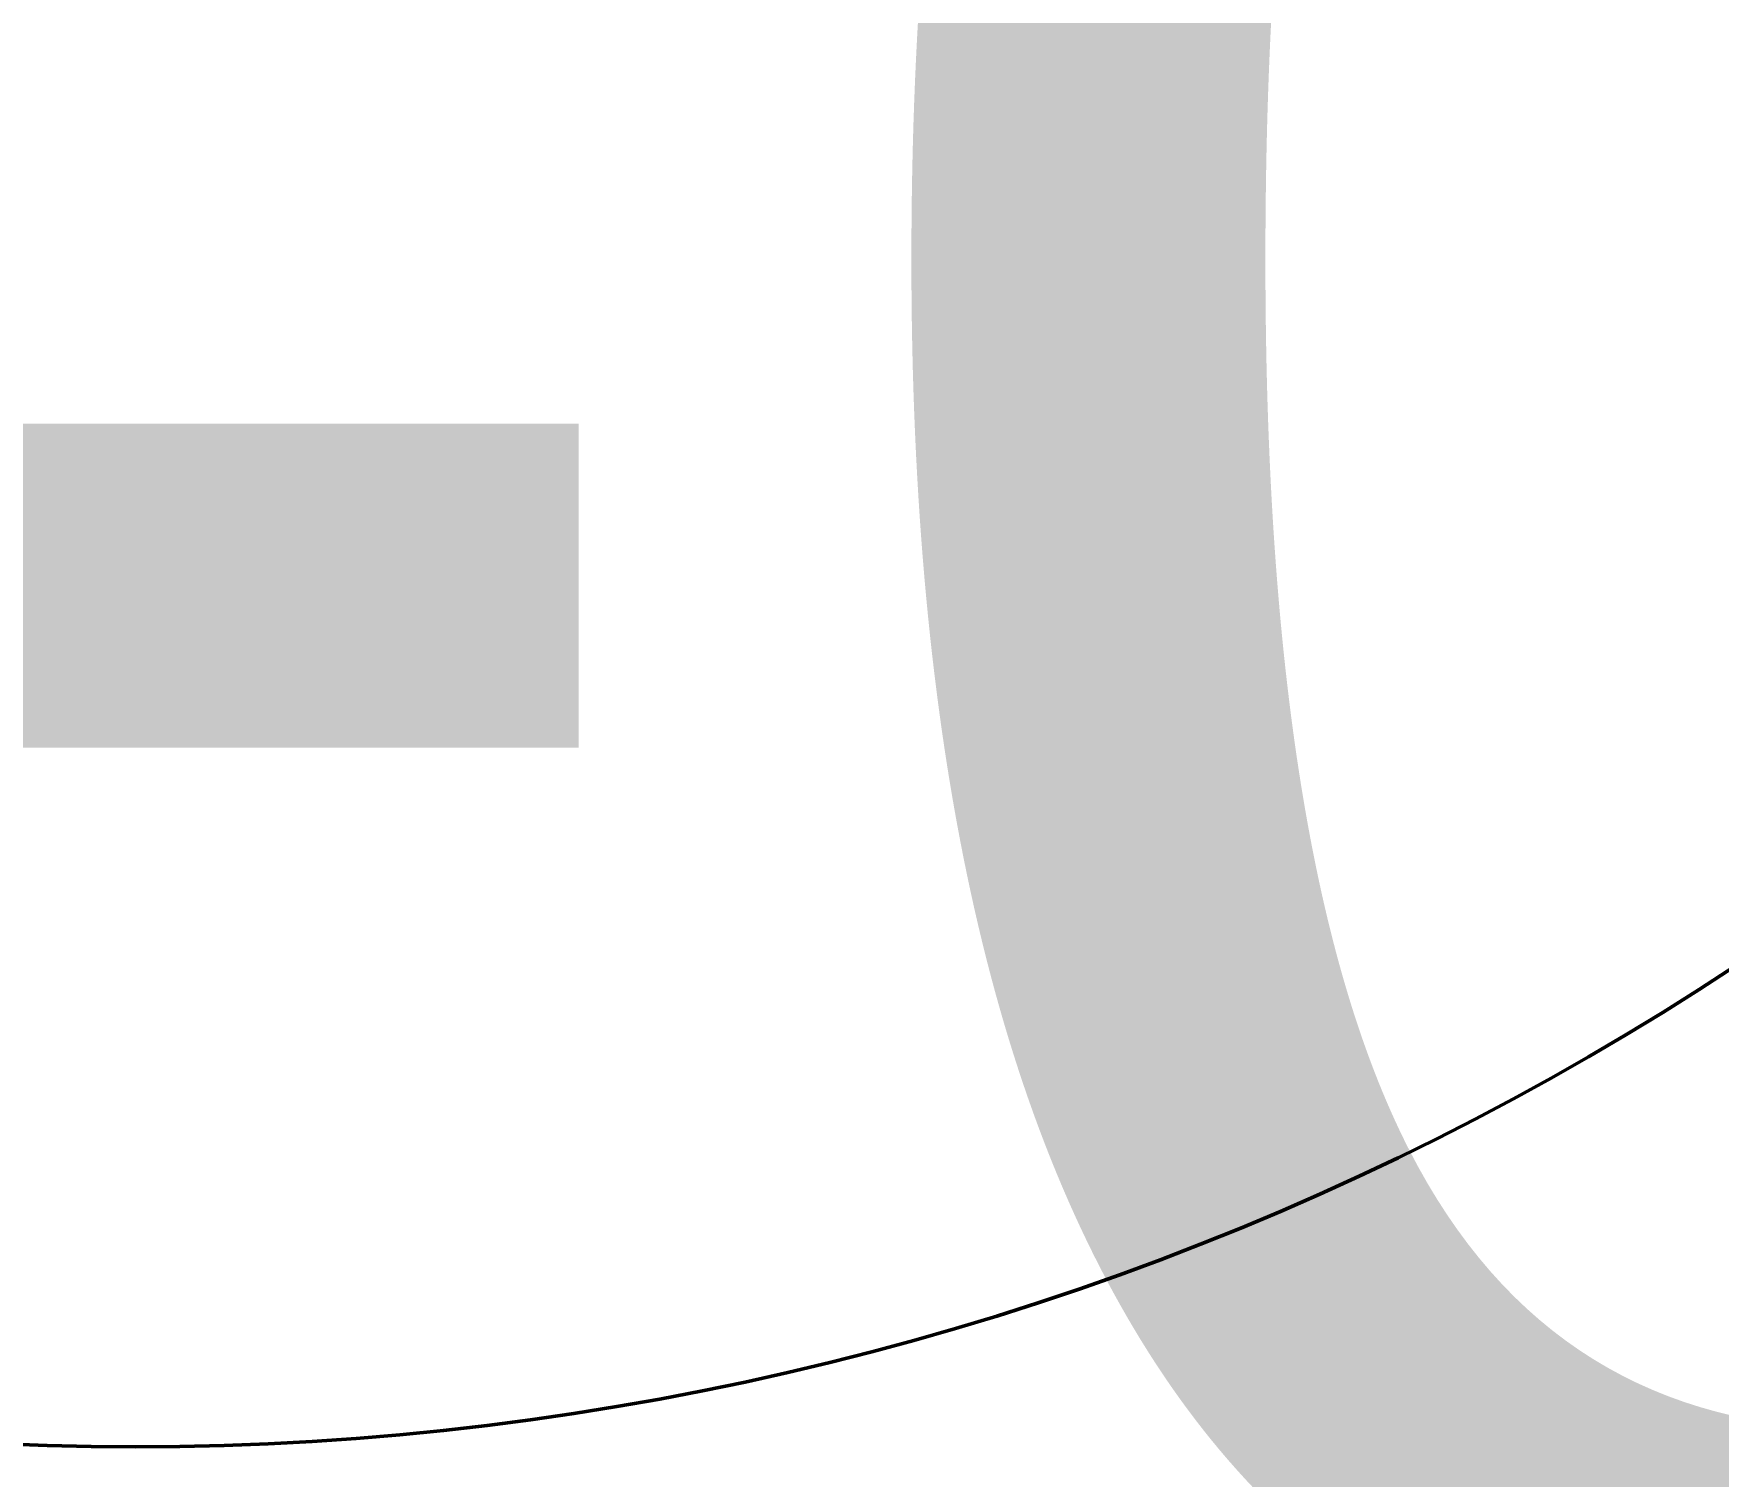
# Model space of a CAD drawing. Header units: millimetres. Extents: x -300 to 383236, y -195106 to -144646.
# Drawn here: x 8052.4 to 8265.1, y -175288.2 to -175106.1 of the extents above; entities that cross this region are included whole.
import ezdxf
from ezdxf.enums import TextEntityAlignment as Align

# ---------------------------------------------------------------- set-up
doc = ezdxf.new("R2010")
doc.units = ezdxf.units.MM
doc.header["$LTSCALE"] = 60
doc.set_wipeout_variables(frame=1)
doc.linetypes.add('PDF_IMPORT', pattern=[1, 0.8, -0.2])
doc.layers.add('C_REV', color=4, linetype='Continuous', lineweight=50)
doc.layers.add('C_TEXT_CONTAINER NO', color=7, linetype='Continuous')
doc.layers.add('PDF3_형상', color=7, linetype='Continuous')
doc.styles.add('Arial', font='arial.ttf')

# ---------------------------------------------------------------- blocks, each defined once
blk = doc.blocks.new('A$C688d464c')
at = {"layer": 'PDF3_형상', "color": 253, "lineweight": 25}
for points in [[(3118.07, -1447.55), (3121.49, -1446.7), (3141.18, -1427.01), (3148.02, -1424.44)], [(3148.02, -1428.72), (3243.01, -1428.72), (3243.01, -1423.59), (3148.02, -1423.59)], [(3148.02, -1429.58), (3144.6, -1430.44), (3124.92, -1450.11), (3118.07, -1452.69), (3088.13, -1452.69), (3088.13, -1448.4), (3118.07, -1448.4)], [(3112.94, -1439.85), (3113.8, -1439.85), (3113.8, -1437.29), (3176.26, -1436.43), (3165.13, -1436.43), (3164.29, -1437.29), (3160, -1437.29), (3159.15, -1438.14), (3155.72, -1438.14), (3155.72, -1438.99), (3154.01, -1438.99), (3154.87, -1440.7), (3155.72, -1440.7), (3155.72, -1439.85), (3156.58, -1439.85), (3155.72, -1438.99)], [(3113.8, -1437.29), (3112.94, -1438.14), (3112.94, -1549.39), (3113.8, -1550.24), (3113.8, -1547.67), (3112.94, -1547.67), (3113.8, -1547.67), (3113.8, -1550.24)], [(3200.23, -1440.7), (3201.93, -1441.56), (3202.79, -1441.56), (3203.64, -1442.42), (3204.5, -1442.42), (3205.36, -1443.27), (3206.22, -1443.27), (3207.08, -1444.12), (3207.93, -1444.12), (3208.78, -1444.98), (3209.64, -1445.84), (3210.49, -1445.84), (3211.35, -1446.7), (3211.35, -1447.55), (3212.21, -1447.55), (3213.07, -1448.4), (3213.91, -1449.26), (3214.77, -1449.26), (3215.63, -1450.11), (3216.49, -1450.97), (3217.34, -1451.83), (3217.34, -1452.69), (3218.2, -1452.69), (3219.05, -1453.53), (3219.9, -1454.39), (3211.35, -1446.7), (3201.08, -1441.56), (3189.96, -1437.29), (3177.98, -1436.43), (3165.99, -1437.29), (3154.87, -1441.56), (3144.6, -1446.7), (3136.05, -1454.39)], [(3157.44, -1439.85), (3171.13, -1436.43), (3184.82, -1436.43), (3198.51, -1439.85), (3199.37, -1439.85), (3199.37, -1440.7), (3200.23, -1440.7), (3201.08, -1438.99), (3241.3, -1439.85), (3242.15, -1439.85)], [(3242.15, -1464.67), (3241.3, -1464.67), (3229.31, -1464.67), (3229.31, -1463.81), (3228.46, -1462.95), (3228.46, -1462.1), (3227.61, -1462.1), (3227.61, -1461.24), (3226.75, -1460.38), (3226.75, -1459.54), (3225.9, -1459.54), (3225.9, -1458.68), (3225.04, -1457.82), (3224.18, -1456.96), (3224.18, -1456.11), (3223.32, -1456.11), (3223.32, -1455.25), (3222.48, -1455.25), (3222.48, -1454.39), (3221.62, -1454.39), (3221.62, -1453.53), (3220.76, -1452.69), (3219.9, -1451.83), (3219.05, -1450.97), (3218.2, -1450.11), (3217.34, -1449.26), (3216.49, -1449.26), (3216.49, -1448.4), (3215.63, -1447.55), (3214.77, -1446.7), (3213.91, -1446.7), (3213.07, -1445.84), (3212.21, -1444.98), (3211.35, -1444.98), (3210.49, -1444.12), (3209.64, -1443.27), (3208.78, -1443.27), (3207.93, -1442.42), (3207.08, -1441.56), (3206.22, -1441.56), (3205.36, -1440.7), (3204.5, -1440.7), (3203.64, -1439.85), (3201.93, -1439.85), (3201.08, -1438.99), (3199.37, -1438.99), (3199.37, -1438.14), (3195.95, -1438.14), (3195.09, -1437.29), (3190.82, -1437.29), (3189.96, -1436.43), (3178.83, -1436.43), (3241.3, -1437.29)], [(3242.15, -1438.14), (3241.3, -1437.29), (3241.3, -1439.85), (3241.3, -1547.67), (3241.3, -1550.24), (3242.15, -1549.39)], [(3097.54, -1438.99), (3097.54, -1443.27)], [(3109.52, -1438.99), (3109.52, -1443.27)], [(3198.51, -1438.99), (3198.51, -1439.85), (3199.37, -1438.99)], [(3243.01, -1438.14), (3243.01, -1549.39)], [(3130.06, -1465.52), (3130.06, -1466.37), (3130.91, -1466.37), (3130.06, -1466.37), (3130.91, -1467.23), (3130.91, -1466.37), (3133.47, -1462.95), (3136.05, -1458.68), (3139.47, -1455.25), (3142.88, -1451.83), (3146.31, -1449.26), (3150.59, -1446.7), (3154.87, -1444.98), (3159.15, -1443.27), (3163.43, -1441.56), (3168.57, -1440.7), (3172.84, -1439.85), (3182.25, -1439.85), (3186.53, -1440.7), (3191.66, -1441.56), (3195.95, -1443.27), (3200.23, -1444.98), (3204.5, -1446.7), (3208.78, -1449.26), (3212.21, -1451.83), (3215.63, -1455.25), (3219.05, -1458.68), (3221.62, -1462.95), (3224.18, -1466.37), (3224.18, -1467.23), (3222.48, -1467.23), (3222.48, -1468.09), (3219.9, -1468.09), (3219.9, -1468.95), (3219.05, -1468.95), (3216.49, -1465.52), (3213.91, -1462.1), (3211.35, -1459.54), (3208.78, -1456.11), (3205.36, -1453.53), (3201.08, -1451.83), (3197.65, -1450.11), (3194.23, -1448.4), (3189.96, -1446.7), (3185.68, -1445.84), (3181.41, -1445.84), (3177.98, -1444.98), (3173.7, -1445.84), (3169.42, -1445.84), (3165.13, -1446.7), (3160.86, -1448.4), (3157.44, -1450.11), (3154.01, -1451.83), (3149.73, -1453.53), (3147.17, -1456.11), (3143.74, -1459.54), (3141.18, -1462.1), (3138.61, -1465.52), (3136.05, -1468.95), (3136.05, -1469.8), (3136.9, -1469.8), (3136.9, -1474.08), (3136.05, -1474.94), (3136.05, -1483.49), (3139.47, -1481.79), (3139.47, -1480.93), (3148.88, -1480.93), (3148.88, -1480.06)], [(3094.11, -1448.4), (3094.11, -1443.27), (3112.08, -1443.27), (3112.08, -1448.4)], [(3104.39, -1459.54), (3102.67, -1450.97), (3104.39, -1442.42), (3112.94, -1442.42)], [(3105.24, -1442.42), (3105.24, -1450.97), (3112.94, -1450.97)], [(3250.71, -1459.54), (3252.42, -1450.97), (3250.71, -1442.42), (3243.01, -1442.42)], [(3249.86, -1450.97), (3249.86, -1442.42)], [(3105.24, -1451.83), (3105.24, -1460.38)], [(3243.01, -1450.97), (3250.71, -1450.97)], [(3249.86, -1460.38), (3249.86, -1451.83)], [(3090.69, -1452.69), (3090.69, -1468.95), (3091.54, -1468.95), (3092.4, -1469.8), (3093.26, -1469.8), (3094.11, -1470.65), (3096.68, -1470.65), (3097.54, -1471.51), (3100.1, -1471.51), (3100.96, -1472.37), (3105.24, -1472.37), (3106.09, -1471.51), (3109.52, -1471.51), (3110.38, -1470.65), (3112.08, -1470.65), (3112.94, -1469.8), (3114.65, -1469.8), (3114.65, -1468.95), (3115.51, -1468.95), (3115.51, -1452.69)], [(3134.33, -1452.69), (3135.19, -1453.53)], [(3220.76, -1453.53), (3221.62, -1452.69)], [(3201.93, -1468.09), (3195.09, -1462.95), (3186.53, -1459.54), (3177.98, -1458.68), (3169.42, -1459.54), (3160.86, -1462.95), (3154.01, -1468.09), (3155.72, -1466.37), (3157.44, -1465.52), (3159.15, -1463.81), (3160.86, -1462.95), (3163.43, -1462.1), (3165.13, -1461.24), (3166.85, -1460.38), (3169.42, -1460.38), (3171.13, -1459.54), (3173.7, -1459.54), (3175.4, -1458.68), (3179.68, -1458.68), (3182.25, -1459.54), (3183.97, -1459.54), (3185.68, -1460.38), (3188.24, -1460.38), (3189.96, -1461.24), (3192.52, -1462.1), (3194.23, -1462.95), (3195.95, -1463.81), (3197.65, -1465.52), (3199.37, -1466.37), (3201.08, -1468.09)], [(3112.94, -1460.38), (3104.39, -1460.38)], [(3243.01, -1460.38), (3250.71, -1460.38)], [(3125.78, -1465.52), (3127.48, -1465.52), (3127.48, -1466.37), (3127.48, -1465.52), (3127.48, -1464.67), (3125.78, -1463.81), (3125.78, -1464.67), (3125.78, -1466.37), (3125.78, -1468.09), (3125.78, -1473.22), (3124.92, -1474.08), (3124.92, -1489.48), (3124.92, -1491.2), (3126.62, -1489.48), (3124.92, -1489.48), (3113.8, -1489.48)], [(3241.3, -1466.37), (3229.31, -1466.37), (3229.31, -1464.67), (3229.31, -1463.81)], [(3062.45, -1467.23), (3061.6, -1467.23), (3061.6, -1521.14), (3062.45, -1521.14)], [(3113.8, -1467.23), (3112.94, -1467.23)], [(3113.8, -1466.37), (3125.78, -1466.37)], [(3127.48, -1465.52), (3129.2, -1465.52), (3130.06, -1466.37), (3130.06, -1467.23), (3129.2, -1467.23), (3129.2, -1468.09), (3129.2, -1473.22), (3128.34, -1474.08), (3128.34, -1486.91), (3127.48, -1487.77), (3127.48, -1489.48), (3127.48, -1466.37), (3125.78, -1467.23)], [(3127.48, -1466.37), (3127.48, -1467.23), (3129.2, -1467.23), (3129.2, -1468.09)], [(3129.2, -1494.62), (3129.2, -1495.47), (3129.2, -1493.76), (3129.2, -1492.9), (3129.2, -1493.76), (3129.2, -1492.9), (3129.2, -1491.2), (3128.34, -1491.2), (3128.34, -1482.63), (3129.2, -1480.93), (3129.2, -1472.37), (3130.06, -1471.51), (3130.06, -1468.09), (3130.06, -1467.23), (3130.91, -1467.23), (3131.77, -1468.09), (3133.47, -1468.09), (3133.47, -1468.95), (3136.05, -1468.95), (3135.19, -1468.95), (3135.19, -1468.09), (3132.63, -1468.09), (3132.63, -1467.23), (3130.91, -1467.23), (3130.91, -1466.37)], [(3219.05, -1469.8), (3219.05, -1468.95), (3221.62, -1468.95), (3221.62, -1468.09), (3223.32, -1468.09), (3224.18, -1467.23), (3225.04, -1467.23), (3225.04, -1468.09), (3225.04, -1471.51), (3225.9, -1472.37), (3225.9, -1480.06), (3226.75, -1480.93), (3226.75, -1493.76), (3226.75, -1507.46), (3225.9, -1508.31), (3225.9, -1516.01), (3225.04, -1516.87), (3225.04, -1520.29), (3225.04, -1521.14), (3224.18, -1520.29), (3222.48, -1520.29), (3222.48, -1519.43), (3220.76, -1519.43), (3219.9, -1518.58), (3219.05, -1518.58), (3219.9, -1517.72), (3219.9, -1510.02), (3220.76, -1509.16), (3220.76, -1493.76), (3227.61, -1493.76), (3227.61, -1502.31), (3226.75, -1504.03), (3226.75, -1514.29), (3225.9, -1516.01), (3225.9, -1520.29), (3225.9, -1521.14), (3225.04, -1521.14), (3225.04, -1522), (3226.75, -1522), (3226.75, -1522.86), (3227.61, -1522.86), (3227.61, -1523.7), (3226.75, -1523.7), (3226.75, -1524.56), (3225.9, -1525.42), (3225.9, -1526.28), (3225.04, -1526.28), (3225.04, -1527.99), (3224.18, -1527.99), (3224.18, -1528.84), (3223.32, -1528.84), (3223.32, -1529.7), (3222.48, -1530.55), (3221.62, -1531.41), (3221.62, -1532.27), (3220.76, -1532.27), (3220.76, -1533.13), (3219.9, -1533.13), (3219.9, -1533.98), (3219.05, -1533.98), (3218.2, -1534.84), (3217.34, -1535.69), (3217.34, -1536.54), (3216.49, -1537.4), (3215.63, -1537.4), (3214.77, -1538.26), (3213.91, -1539.12), (3213.07, -1539.98), (3212.21, -1539.98), (3211.35, -1540.82), (3211.35, -1541.68), (3210.49, -1541.68), (3209.64, -1542.54), (3208.78, -1543.39), (3207.93, -1543.39), (3207.08, -1544.25), (3206.22, -1544.25), (3205.36, -1545.11), (3204.5, -1545.95), (3203.64, -1545.95), (3202.79, -1546.81), (3200.23, -1546.81), (3200.23, -1547.67), (3198.51, -1547.67), (3198.51, -1548.53), (3199.37, -1549.39), (3199.37, -1548.53)], [(3225.9, -1468.09), (3225.9, -1467.23), (3225.04, -1467.23), (3225.04, -1466.37), (3224.18, -1466.37)], [(3227.61, -1493.76), (3227.61, -1485.21), (3226.75, -1484.35), (3226.75, -1473.22), (3225.9, -1472.37), (3225.9, -1468.09), (3225.9, -1467.23), (3225.9, -1468.09), (3225.9, -1467.23), (3227.61, -1467.23), (3227.61, -1466.37)], [(3229.31, -1522), (3227.61, -1522), (3227.61, -1521.14), (3227.61, -1466.37), (3227.61, -1465.52), (3229.31, -1465.52), (3229.31, -1466.37), (3229.31, -1468.09), (3230.17, -1468.09), (3230.17, -1520.29), (3229.31, -1520.29), (3229.31, -1521.14), (3229.31, -1520.29)], [(3228.46, -1466.37), (3230.17, -1467.23)], [(3242.15, -1467.23), (3241.3, -1467.23)], [(3061.6, -1468.09), (3059.88, -1469.8)], [(3064.16, -1469.8), (3062.45, -1468.09)], [(3090.69, -1468.95), (3080.42, -1474.08)], [(3130.91, -1468.95), (3115.51, -1468.95)], [(3130.91, -1468.09), (3130.06, -1468.09)], [(3154.87, -1515.15), (3154.87, -1516.01), (3154.01, -1515.15), (3151.45, -1519.43), (3151.45, -1468.95)], [(3152.31, -1468.09), (3202.79, -1468.09)], [(3203.64, -1468.95), (3203.64, -1519.43), (3201.08, -1515.15), (3201.08, -1472.37), (3200.23, -1472.37), (3200.23, -1471.51), (3155.72, -1471.51)], [(3161.72, -1471.51), (3194.23, -1471.51), (3195.95, -1468.95), (3159.15, -1468.95), (3160.86, -1471.51)], [(3219.05, -1468.95), (3218.2, -1469.8), (3218.2, -1473.22), (3219.05, -1474.08), (3219.05, -1483.49), (3215.63, -1481.79), (3215.63, -1480.93), (3206.22, -1480.93)], [(3225.04, -1468.09), (3224.18, -1468.09)], [(3065.02, -1469.8), (3065.02, -1473.22)], [(3104.39, -1511.73), (3103.53, -1517.72), (3087.27, -1517.72), (3086.41, -1511.73), (3086.41, -1476.64), (3087.27, -1470.65), (3103.53, -1470.65), (3104.39, -1475.78)], [(3136.05, -1469.8), (3136.05, -1470.65), (3135.19, -1471.51), (3135.19, -1478.36), (3134.33, -1480.06), (3134.33, -1508.31), (3135.19, -1509.16), (3135.19, -1516.87), (3136.05, -1517.72), (3136.05, -1518.58), (3135.19, -1518.58), (3134.33, -1519.43), (3132.63, -1519.43), (3132.63, -1520.29), (3130.91, -1520.29), (3130.06, -1521.14), (3130.91, -1521.14)], [(3145.46, -1474.08), (3145.46, -1472.37), (3144.6, -1471.51), (3144.6, -1470.65), (3144.6, -1469.8)], [(3150.59, -1470.65), (3149.73, -1473.22), (3149.73, -1472.37), (3150.59, -1472.37), (3150.59, -1471.51), (3151.45, -1471.51), (3151.45, -1470.65)], [(3149.73, -1470.65), (3150.59, -1471.51)], [(3152.31, -1469.8), (3151.45, -1471.51)], [(3195.09, -1470.65), (3160, -1470.65)], [(3204.5, -1471.51), (3203.64, -1469.8)], [(3203.64, -1470.65), (3204.5, -1470.65), (3204.5, -1471.51), (3205.36, -1470.65)], [(3149.73, -1506.6), (3148.88, -1506.6), (3148.88, -1505.74), (3139.47, -1505.74), (3137.75, -1505.74), (3136.9, -1504.88), (3136.9, -1504.03), (3136.05, -1504.03), (3136.05, -1503.17), (3136.05, -1493.76), (3136.05, -1485.21), (3136.05, -1484.35), (3136.9, -1484.35), (3136.9, -1483.49), (3136.9, -1482.63), (3137.75, -1482.63), (3138.61, -1481.79), (3139.47, -1481.79), (3148.88, -1481.79), (3148.88, -1473.22), (3149.73, -1473.22), (3149.73, -1480.93), (3148.88, -1480.93)], [(3154.87, -1471.51), (3154.87, -1472.37)], [(3154.87, -1472.37), (3201.08, -1472.37)], [(3178.83, -1471.51), (3177.98, -1471.51)], [(3200.23, -1472.37), (3200.23, -1515.15), (3201.08, -1515.15), (3200.23, -1516.01), (3200.23, -1515.15)], [(3206.22, -1480.06), (3206.22, -1480.93), (3205.36, -1480.93), (3205.36, -1473.22), (3206.22, -1473.22), (3206.22, -1481.79), (3215.63, -1481.79), (3217.34, -1481.79), (3217.34, -1482.63), (3218.2, -1482.63), (3218.2, -1483.49), (3219.05, -1483.49), (3219.05, -1485.21), (3219.05, -1493.76), (3219.05, -1503.17), (3219.05, -1504.03), (3218.2, -1504.03), (3218.2, -1504.88), (3217.34, -1505.74), (3215.63, -1505.74), (3206.22, -1505.74), (3206.22, -1506.6), (3215.63, -1506.6)], [(3074.43, -1514.29), (3074.43, -1474.08)], [(3078.72, -1480.93), (3078.72, -1474.08)], [(3086.41, -1475.78), (3086.41, -1474.08), (3083.85, -1474.08), (3083.85, -1479.21), (3081.28, -1479.21), (3079.56, -1477.5), (3079.56, -1493.76), (3079.56, -1510.88), (3081.28, -1509.16), (3083.85, -1509.16)], [(3107.8, -1479.21), (3107.8, -1474.08), (3104.39, -1474.08), (3104.39, -1513.45), (3107.8, -1513.45), (3107.8, -1509.16), (3109.52, -1509.16), (3111.22, -1510.88)], [(3181.41, -1474.94), (3166.85, -1474.94)], [(3059.88, -1510.88), (3059.03, -1511.73), (3059.03, -1476.64), (3059.88, -1477.5)], [(3060.74, -1477.5), (3059.88, -1477.5), (3059.88, -1510.88), (3060.74, -1510.88)], [(3079.56, -1477.5), (3067.58, -1477.5), (3065.88, -1479.21), (3065.88, -1493.76), (3065.88, -1509.16), (3080.42, -1509.16)], [(3067.58, -1477.5), (3067.58, -1493.76), (3067.58, -1510.88), (3079.56, -1510.88)], [(3087.27, -1476.64), (3088.13, -1482.63)], [(3102.67, -1482.63), (3103.53, -1477.5)], [(3107.8, -1509.16), (3107.8, -1493.76), (3107.8, -1479.21), (3109.52, -1479.21), (3111.22, -1477.5), (3111.22, -1493.76), (3111.22, -1510.88), (3124.06, -1510.88), (3125.78, -1509.16), (3125.78, -1493.76), (3125.78, -1479.21), (3124.06, -1477.5), (3111.22, -1477.5)], [(3124.06, -1477.5), (3124.06, -1493.76), (3124.06, -1510.88)], [(3150.59, -1476.64), (3148.88, -1476.64), (3148.88, -1510.88), (3145.46, -1510.88)], [(3145.46, -1477.5), (3148.88, -1477.5)], [(3157.44, -1475.78), (3150.59, -1475.78)], [(3157.44, -1477.5), (3163.43, -1477.5)], [(3166.85, -1475.78), (3163.43, -1475.78), (3163.43, -1511.73), (3166.85, -1511.73)], [(3302.06, -1477.5), (3181.41, -1477.5)], [(3060.74, -1479.21), (3060.74, -1480.93), (3061.6, -1480.93), (3061.6, -1481.79), (3072.71, -1481.79), (3073.57, -1480.93), (3073.57, -1480.06), (3074.43, -1479.21)], [(3065.88, -1478.36), (3080.42, -1478.36)], [(3083.85, -1479.21), (3083.85, -1493.76), (3083.85, -1509.16), (3083.85, -1513.45), (3086.41, -1513.45), (3086.41, -1512.59)], [(3124.92, -1478.36), (3110.38, -1478.36)], [(3131.77, -1481.79), (3144.6, -1481.79), (3144.6, -1480.93), (3145.46, -1480.93), (3145.46, -1479.21)], [(3061.6, -1483.49), (3061.6, -1481.79)], [(3065.02, -1486.06), (3078.72, -1486.06), (3078.72, -1481.79), (3065.02, -1481.79)], [(3072.71, -1481.79), (3072.71, -1483.49)], [(3088.13, -1481.79), (3087.27, -1493.76), (3088.13, -1505.74), (3087.27, -1511.73)], [(3087.27, -1481.79), (3103.53, -1481.79)], [(3103.53, -1491.2), (3102.67, -1481.79)], [(3144.6, -1481.79), (3144.6, -1483.49)], [(3190.82, -1484.35), (3189.96, -1482.63), (3190.82, -1480.93), (3190.82, -1485.21)], [(3191.66, -1485.21), (3191.66, -1480.93)], [(3192.52, -1484.35), (3193.38, -1482.63), (3192.52, -1480.93)], [(3074.43, -1488.62), (3073.57, -1486.91), (3073.57, -1484.35), (3072.71, -1483.49), (3061.6, -1483.49), (3061.6, -1484.35), (3060.74, -1486.06), (3060.74, -1488.62)], [(3145.46, -1488.62), (3145.46, -1486.06), (3144.6, -1484.35), (3144.6, -1483.49), (3131.77, -1483.49)], [(3136.05, -1483.49), (3136.05, -1484.35), (3135.19, -1484.35), (3135.19, -1485.21), (3135.19, -1493.76), (3135.19, -1503.17), (3135.19, -1502.31)], [(3136.05, -1482.63), (3136.05, -1483.49), (3136.9, -1483.49)], [(3077.86, -1501.47), (3077.86, -1486.06)], [(3135.19, -1484.35), (3135.19, -1485.21), (3136.05, -1485.21)], [(3219.05, -1485.21), (3219.9, -1485.21)], [(3150.59, -1487.77), (3157.44, -1487.77)], [(3166.85, -1486.91), (3181.41, -1486.91)], [(3125.78, -1491.2), (3127.48, -1489.48), (3127.48, -1488.62)], [(3127.48, -1492.04), (3128.34, -1491.2), (3128.34, -1489.48), (3127.48, -1489.48), (3125.78, -1491.2), (3125.78, -1490.34)], [(3157.44, -1490.34), (3150.59, -1490.34)], [(3181.41, -1490.34), (3166.85, -1490.34)], [(3065.88, -1496.33), (3065.88, -1492.04), (3065.88, -1496.33)], [(3113.8, -1491.2), (3125.78, -1491.2), (3126.62, -1491.2), (3126.62, -1492.04), (3127.48, -1492.04), (3127.48, -1492.9), (3127.48, -1493.76), (3128.34, -1493.76), (3104.39, -1493.76)], [(3118.93, -1491.2), (3118.93, -1492.9), (3127.48, -1492.9), (3127.48, -1492.04), (3128.34, -1492.04)], [(3065.02, -1493.76), (3082.13, -1493.76), (3065.02, -1493.76), (3004.26, -1493.76), (2986.29, -1493.76)], [(3062.45, -1493.76), (3086.41, -1493.76)], [(3067.58, -1493.76), (3063.3, -1493.76), (3067.58, -1493.76)], [(3065.02, -1495.47), (3065.02, -1494.62), (3065.02, -1492.9), (3066.73, -1492.9), (3066.73, -1493.76), (3065.88, -1493.76), (3065.88, -1494.62), (3065.02, -1494.62)], [(3082.99, -1493.76), (3107.8, -1493.76)], [(3087.27, -1493.76), (3088.98, -1497.18), (3089.83, -1493.76)], [(3089.83, -1497.18), (3090.69, -1493.76), (3091.54, -1497.18)], [(3092.4, -1497.18), (3092.4, -1493.76)], [(3094.11, -1497.18), (3094.11, -1493.76)], [(3112.94, -1492.9), (3118.93, -1492.9), (3118.93, -1495.47), (3112.94, -1495.47)], [(3127.48, -1493.76), (3118.93, -1493.76), (3127.48, -1493.76)], [(3127.48, -1498.03), (3127.48, -1498.89), (3125.78, -1497.18), (3127.48, -1498.89), (3127.48, -1498.03), (3128.34, -1498.03), (3128.34, -1497.18), (3127.48, -1496.33), (3127.48, -1495.47), (3127.48, -1494.62)], [(3128.34, -1493.76), (3127.48, -1493.76), (3136.05, -1493.76)], [(3128.34, -1495.47), (3127.48, -1495.47), (3127.48, -1493.76)], [(3167.71, -1493.76), (3240.44, -1493.76)], [(3219.05, -1493.76), (3219.9, -1493.76), (3219.9, -1504.03), (3219.05, -1504.03), (3219.05, -1503.17), (3219.9, -1503.17)], [(3088.13, -1495.47), (3088.98, -1495.47)], [(3103.53, -1510.88), (3102.67, -1505.74), (3103.53, -1496.33)], [(3118.93, -1496.33), (3118.93, -1495.47), (3127.48, -1495.47), (3127.48, -1496.33), (3125.78, -1496.33), (3113.8, -1496.33)], [(3124.92, -1496.33), (3124.92, -1498.03), (3124.92, -1514.29), (3125.78, -1515.15), (3125.78, -1520.29), (3125.78, -1519.43)], [(3129.2, -1495.47), (3129.2, -1497.18), (3128.34, -1497.18), (3128.34, -1505.74), (3129.2, -1506.6), (3129.2, -1515.15), (3130.06, -1516.01), (3130.06, -1520.29), (3130.06, -1521.14), (3130.91, -1520.29), (3130.91, -1521.14), (3133.47, -1525.42), (3136.05, -1528.84), (3139.47, -1532.27), (3142.88, -1535.69), (3146.31, -1538.26), (3150.59, -1540.82), (3154.87, -1543.39), (3159.15, -1545.11), (3163.43, -1546.81), (3168.57, -1547.67), (3172.84, -1548.53), (3182.25, -1548.53), (3187.39, -1547.67), (3191.66, -1546.81), (3195.95, -1545.11), (3200.23, -1543.39), (3204.5, -1540.82), (3208.78, -1538.26), (3212.21, -1535.69), (3215.63, -1532.27), (3219.05, -1528.84), (3221.62, -1525.42), (3224.18, -1521.14), (3223.32, -1521.14), (3223.32, -1520.29), (3221.62, -1520.29), (3221.62, -1519.43), (3219.05, -1519.43), (3216.49, -1522.86), (3213.91, -1525.42), (3211.35, -1528.84), (3208.78, -1531.41), (3205.36, -1533.98), (3201.93, -1536.54), (3197.65, -1538.26), (3194.23, -1539.98), (3189.96, -1540.82), (3185.68, -1541.68), (3181.41, -1542.54), (3173.7, -1542.54), (3169.42, -1541.68), (3165.13, -1540.82), (3160.86, -1539.98), (3157.44, -1538.26), (3154.01, -1536.54), (3149.73, -1533.98), (3147.17, -1531.41), (3143.74, -1528.84), (3141.18, -1525.42), (3138.61, -1522.86), (3136.05, -1519.43), (3136.9, -1518.58), (3136.9, -1513.45), (3136.05, -1513.45), (3136.05, -1504.03)], [(3093.26, -1497.18), (3094.96, -1497.18)], [(3113.8, -1498.03), (3124.92, -1498.03)], [(3124.92, -1497.18), (3126.62, -1498.89), (3124.92, -1498.89)], [(3155.72, -1549.39), (3156.58, -1548.53), (3156.58, -1547.67), (3154.87, -1547.67), (3154.87, -1546.81), (3153.15, -1546.81), (3152.31, -1545.95), (3150.59, -1545.95), (3149.73, -1545.11), (3148.88, -1544.25), (3148.02, -1544.25), (3147.17, -1543.39), (3146.31, -1543.39), (3145.46, -1542.54), (3145.46, -1541.68), (3144.6, -1541.68), (3143.74, -1540.82), (3142.88, -1539.98), (3142.04, -1539.98), (3141.18, -1539.12), (3140.32, -1538.26), (3139.47, -1537.4), (3138.61, -1537.4), (3137.75, -1536.54), (3137.75, -1535.69), (3136.9, -1534.84), (3136.05, -1533.98), (3135.19, -1533.98), (3135.19, -1533.13), (3134.33, -1533.13), (3134.33, -1532.27), (3133.47, -1532.27), (3133.47, -1531.41), (3132.63, -1530.55), (3131.77, -1529.7), (3131.77, -1528.84), (3130.91, -1528.84), (3130.91, -1527.99), (3130.06, -1527.13), (3130.06, -1526.28), (3129.2, -1525.42), (3128.34, -1524.56), (3128.34, -1523.7), (3127.48, -1523.7), (3127.48, -1522.86), (3127.48, -1522), (3127.48, -1522.86), (3127.48, -1521.14), (3127.48, -1498.89), (3127.48, -1500.61), (3128.34, -1501.47), (3128.34, -1513.45), (3129.2, -1515.15), (3129.2, -1520.29), (3130.06, -1520.29), (3130.06, -1522), (3130.91, -1522)], [(3060.74, -1499.75), (3060.74, -1502.31), (3061.6, -1503.17), (3061.6, -1504.88), (3072.71, -1504.88), (3073.57, -1503.17), (3073.57, -1500.61), (3074.43, -1499.75)], [(3131.77, -1504.88), (3144.6, -1504.88), (3144.6, -1503.17), (3145.46, -1502.31), (3145.46, -1499.75)], [(3065.02, -1506.6), (3078.72, -1506.6), (3078.72, -1501.47), (3065.02, -1501.47)], [(3136.9, -1504.03), (3136.05, -1504.03), (3136.05, -1503.17), (3135.19, -1503.17), (3136.05, -1503.17)], [(3061.6, -1505.74), (3061.6, -1504.88)], [(3072.71, -1504.88), (3072.71, -1505.74)], [(3136.05, -1504.88), (3139.47, -1506.6)], [(3144.6, -1504.88), (3144.6, -1505.74)], [(3219.05, -1504.88), (3215.63, -1506.6), (3215.63, -1505.74)], [(3074.43, -1509.16), (3073.57, -1508.31), (3073.57, -1506.6), (3072.71, -1505.74), (3061.6, -1505.74), (3061.6, -1506.6), (3060.74, -1507.46), (3060.74, -1509.16)], [(3078.72, -1514.29), (3078.72, -1507.46)], [(3087.27, -1505.74), (3103.53, -1505.74)], [(3145.46, -1509.16), (3145.46, -1507.46), (3144.6, -1506.6), (3144.6, -1505.74), (3131.77, -1505.74)], [(3139.47, -1505.74), (3139.47, -1506.6), (3148.88, -1506.6)], [(3149.73, -1516.87), (3150.59, -1516.01), (3150.59, -1516.87), (3150.59, -1515.15), (3149.73, -1515.15), (3149.73, -1514.29), (3148.88, -1514.29), (3148.88, -1505.74)], [(3149.73, -1515.15), (3149.73, -1507.46)], [(3150.59, -1506.6), (3157.44, -1506.6)], [(3166.85, -1506.6), (3181.41, -1506.6)], [(3206.22, -1505.74), (3206.22, -1514.29), (3205.36, -1514.29), (3204.5, -1516.87)], [(3206.22, -1506.6), (3205.36, -1506.6)], [(3205.36, -1507.46), (3205.36, -1515.15)], [(3065.88, -1509.16), (3067.58, -1510.88)], [(3124.92, -1509.16), (3110.38, -1509.16)], [(3157.44, -1508.31), (3150.59, -1508.31)], [(3181.41, -1509.16), (3166.85, -1509.16)], [(3148.88, -1510.88), (3150.59, -1510.88)], [(3157.44, -1510.88), (3163.43, -1510.88)], [(3302.06, -1510.88), (3181.41, -1510.88)], [(3080.42, -1513.45), (3086.41, -1517.72), (3093.26, -1518.58)], [(3065.02, -1514.29), (3065.02, -1518.58)], [(3121.49, -1707.69), (3121.49, -1713.68), (3088.13, -1713.68), (3082.13, -1711.97), (3077.86, -1707.69), (3076.14, -1701.7), (3076.14, -1514.29)], [(3086.41, -1698.28), (3127.48, -1698.28), (3127.48, -1707.69), (3088.13, -1707.69), (3083.85, -1705.99), (3082.13, -1701.7), (3082.13, -1516.01)], [(3145.46, -1514.29), (3145.46, -1516.01), (3144.6, -1516.01), (3144.6, -1516.87), (3131.77, -1516.87), (3144.6, -1516.87)], [(3151.45, -1517.72), (3151.45, -1516.87), (3150.59, -1516.87), (3149.73, -1514.29)], [(3151.45, -1516.01), (3152.31, -1517.72)], [(3201.08, -1516.01), (3154.87, -1516.01), (3152.31, -1520.29), (3202.79, -1520.29), (3200.23, -1516.01)], [(3177.12, -1516.01), (3177.98, -1516.01), (3178.83, -1516.01)], [(3205.36, -1514.29), (3205.36, -1516.01), (3204.5, -1516.01), (3204.5, -1516.87), (3203.64, -1516.87), (3203.64, -1517.72), (3204.5, -1516.01), (3205.36, -1516.87)], [(3200.23, -1516.87), (3155.72, -1516.87)], [(3160.86, -1516.87), (3159.15, -1519.43), (3195.95, -1519.43), (3194.23, -1516.87), (3161.72, -1516.87)], [(3160, -1517.72), (3195.09, -1517.72)], [(3177.98, -1516.87), (3177.12, -1516.87)], [(3059.88, -1518.58), (3061.6, -1520.29)], [(3062.45, -1520.29), (3064.16, -1518.58)], [(3130.06, -1519.43), (3130.91, -1519.43), (3093.26, -1519.43)], [(3124.92, -1519.43), (3124.92, -1655.49)], [(3125.78, -1522), (3127.48, -1522), (3125.78, -1521.14), (3125.78, -1520.29)], [(3127.48, -1521.14), (3128.34, -1521.14), (3128.34, -1520.29), (3129.2, -1520.29), (3129.2, -1519.43)], [(3151.45, -1518.58), (3152.31, -1519.43)], [(3154.01, -1519.43), (3160.86, -1524.56), (3169.42, -1527.99), (3177.98, -1528.84), (3186.53, -1527.99), (3195.09, -1524.56), (3201.93, -1519.43)], [(3201.08, -1520.29), (3199.37, -1521.14), (3197.65, -1522.86), (3195.95, -1523.7), (3194.23, -1524.56), (3192.52, -1526.28), (3189.96, -1526.28), (3188.24, -1527.13), (3185.68, -1527.99), (3183.97, -1528.84), (3173.7, -1528.84), (3171.13, -1527.99), (3169.42, -1527.99), (3166.85, -1527.13), (3165.13, -1526.28), (3163.43, -1525.42), (3160.86, -1524.56), (3159.15, -1523.7), (3157.44, -1522.86), (3155.72, -1521.14), (3154.01, -1520.29)], [(3202.79, -1519.43), (3203.64, -1518.58)], [(3224.18, -1519.43), (3225.04, -1519.43)], [(3224.18, -1520.29), (3225.04, -1521.14), (3224.18, -1521.14)], [(3227.61, -1521.14), (3226.75, -1521.14), (3226.75, -1520.29), (3225.9, -1520.29)], [(3241.3, -1551.09), (3178.83, -1551.95), (3186.53, -1551.95), (3187.39, -1551.09), (3192.52, -1551.09), (3193.38, -1550.24), (3197.65, -1550.24), (3198.51, -1549.39), (3199.37, -1549.39), (3201.08, -1549.39), (3201.08, -1548.53), (3201.93, -1548.53), (3203.64, -1547.67), (3204.5, -1547.67), (3205.36, -1546.81), (3206.22, -1546.81), (3207.08, -1545.95), (3207.93, -1545.95), (3208.78, -1545.11), (3209.64, -1544.25), (3210.49, -1544.25), (3211.35, -1543.39), (3212.21, -1542.54), (3213.07, -1542.54), (3213.91, -1541.68), (3214.77, -1540.82), (3215.63, -1539.98), (3216.49, -1539.98), (3216.49, -1539.12), (3217.34, -1538.26), (3218.2, -1537.4), (3219.05, -1536.54), (3219.9, -1536.54), (3220.76, -1535.69), (3221.62, -1534.84), (3221.62, -1533.98), (3222.48, -1533.13), (3223.32, -1532.27), (3224.18, -1531.41), (3224.18, -1530.55), (3225.04, -1530.55), (3225.04, -1529.7), (3225.9, -1529.7), (3225.9, -1528.84), (3226.75, -1527.99), (3227.61, -1527.13), (3227.61, -1526.28), (3228.46, -1525.42), (3228.46, -1524.56), (3229.31, -1524.56), (3229.31, -1523.7), (3229.31, -1521.14), (3241.3, -1521.14), (3242.15, -1521.14)], [(3224.18, -1522), (3225.04, -1522), (3225.04, -1521.14)], [(3230.17, -1521.14), (3228.46, -1522)], [(3113.8, -1523.7), (3112.94, -1523.7), (3113.8, -1523.7), (3125.78, -1523.7)], [(3127.48, -1522.86), (3125.78, -1523.7), (3125.78, -1522.86)], [(3126.62, -1523.7), (3134.33, -1534.84), (3135.19, -1533.98)], [(3229.31, -1523.7), (3241.3, -1523.7), (3242.15, -1523.7)], [(3104.39, -1545.11), (3102.67, -1536.54), (3104.39, -1527.99), (3112.94, -1527.99)], [(3105.24, -1527.99), (3105.24, -1536.54), (3112.94, -1536.54)], [(3250.71, -1545.11), (3252.42, -1536.54), (3250.71, -1527.99), (3243.01, -1527.99)], [(3249.86, -1536.54), (3249.86, -1527.99)], [(3136.05, -1533.13), (3144.6, -1540.82), (3154.87, -1545.95), (3165.99, -1550.24), (3177.98, -1551.09), (3189.96, -1550.24), (3201.08, -1545.95), (3211.35, -1540.82), (3219.9, -1533.13)], [(3221.62, -1534.84), (3220.76, -1533.98)], [(3105.24, -1537.4), (3105.24, -1545.95)], [(3243.01, -1536.54), (3250.71, -1536.54)], [(3249.86, -1545.95), (3249.86, -1537.4)], [(3112.94, -1545.95), (3104.39, -1545.95)], [(3154.01, -1547.67), (3154.01, -1548.53), (3154.01, -1549.39), (3156.58, -1549.39), (3157.44, -1550.24), (3161.72, -1550.24), (3162.57, -1551.09), (3167.71, -1551.09), (3168.57, -1551.95), (3176.26, -1551.95), (3179.68, -1551.95), (3179.68, -1552.8), (3179.68, -1551.95)], [(3154.87, -1547.67), (3154.01, -1549.39)], [(3157.44, -1547.67), (3171.13, -1551.09), (3184.82, -1551.09), (3198.51, -1547.67)], [(3201.08, -1549.39), (3200.23, -1547.67)], [(3201.08, -1548.53), (3241.3, -1547.67), (3242.15, -1547.67)], [(3243.01, -1545.95), (3250.71, -1545.95)], [(3113.8, -1551.09), (3176.26, -1551.95)], [(3175.4, -1552.8), (3175.4, -1551.95), (3175.4, -1552.8), (3175.4, -1551.95), (3175.4, -1551.09), (3175.4, -1551.95), (3175.4, -1551.09)], [(3180.55, -1551.95), (3180.55, -1551.09)]]:
    blk.add_lwpolyline(points, dxfattribs=at)
for points in [[(3109.52, -1438.99), (3107.8, -1438.14), (3098.39, -1438.14), (3097.54, -1438.99)], [(3229.31, -1463.81), (3227.61, -1464.67), (3227.61, -1465.52), (3227.61, -1464.67)], [(3224.18, -1467.23), (3224.18, -1466.37), (3225.04, -1466.37)], [(3130.91, -1519.43), (3131.77, -1516.87), (3131.77, -1470.65), (3130.91, -1468.95)], [(3152.31, -1468.09), (3151.45, -1468.95), (3154.01, -1472.37), (3154.87, -1471.51)], [(3203.64, -1468.95), (3202.79, -1468.09), (3200.23, -1471.51), (3201.08, -1472.37)], [(3061.6, -1470.65), (3061.6, -1471.51), (3060.74, -1472.37), (3060.74, -1474.08), (3060.74, -1514.29), (3060.74, -1516.01), (3061.6, -1516.01), (3061.6, -1516.87), (3072.71, -1516.87), (3073.57, -1516.01), (3073.57, -1515.15), (3074.43, -1514.29), (3079.56, -1514.29), (3079.56, -1474.08), (3074.43, -1474.08), (3073.57, -1473.22), (3073.57, -1471.51), (3072.71, -1470.65)], [(3131.77, -1470.65), (3144.6, -1470.65)], [(3204.5, -1470.65), (3205.36, -1473.22), (3205.36, -1472.37), (3204.5, -1472.37), (3204.5, -1471.51)], [(3079.56, -1474.94), (3079.56, -1513.45), (3078.72, -1514.29), (3065.02, -1514.29), (3065.02, -1473.22), (3078.72, -1473.22)], [(3154.87, -1515.15), (3154.87, -1472.37), (3154.01, -1472.37), (3154.01, -1515.15)], [(3177.12, -1471.51), (3177.98, -1471.51)], [(3150.59, -1474.94), (3157.44, -1474.94), (3157.44, -1512.59), (3150.59, -1512.59)], [(3166.85, -1474.08), (3181.41, -1474.08), (3181.41, -1514.29), (3166.85, -1514.29)], [(3189.1, -1482.63), (3189.1, -1481.79), (3189.96, -1480.93), (3193.38, -1480.93), (3193.38, -1481.79), (3194.23, -1482.63), (3194.23, -1483.49), (3193.38, -1484.35), (3193.38, -1485.21), (3189.96, -1485.21), (3189.1, -1484.35)], [(3189.96, -1482.63), (3190.82, -1484.35), (3193.38, -1483.49), (3193.38, -1481.79), (3190.82, -1480.93)], [(3160, -1493.76), (3160.86, -1492.9), (3160.86, -1491.2), (3161.72, -1490.34), (3162.57, -1489.48), (3164.29, -1488.62), (3166.85, -1488.62), (3168.57, -1489.48), (3169.42, -1490.34), (3170.27, -1491.2), (3170.27, -1492.9), (3171.13, -1493.76), (3170.27, -1495.47), (3170.27, -1496.33), (3169.42, -1498.03), (3168.57, -1498.89), (3162.57, -1498.89), (3161.72, -1498.03), (3160.86, -1496.33), (3160.86, -1495.47)], [(3161.72, -1493.76), (3162.57, -1497.18), (3165.99, -1498.03), (3169.42, -1497.18), (3170.27, -1493.76), (3169.42, -1490.34), (3165.99, -1489.48), (3162.57, -1490.34)], [(3162.57, -1493.76), (3163.43, -1496.33), (3165.99, -1497.18), (3168.57, -1496.33), (3169.42, -1493.76), (3168.57, -1491.2), (3165.99, -1490.34), (3163.43, -1491.2)], [(3162.57, -1493.76), (3163.43, -1496.33), (3165.99, -1497.18), (3168.57, -1496.33), (3169.42, -1493.76), (3168.57, -1491.2), (3165.99, -1490.34), (3163.43, -1491.2)], [(3183.97, -1493.76), (3184.82, -1492.9), (3184.82, -1491.2), (3185.68, -1490.34), (3187.39, -1489.48), (3188.24, -1488.62), (3190.82, -1488.62), (3192.52, -1489.48), (3193.38, -1490.34), (3194.23, -1491.2), (3195.09, -1492.9), (3195.09, -1495.47), (3194.23, -1496.33), (3193.38, -1498.03), (3192.52, -1498.89), (3187.39, -1498.89), (3185.68, -1498.03), (3184.82, -1496.33), (3184.82, -1495.47)], [(3185.68, -1493.76), (3186.53, -1497.18), (3189.96, -1498.03), (3193.38, -1497.18), (3194.23, -1493.76), (3193.38, -1490.34), (3189.96, -1489.48), (3186.53, -1490.34)], [(3186.53, -1493.76), (3187.39, -1496.33), (3189.96, -1497.18), (3192.52, -1496.33), (3193.38, -1493.76), (3192.52, -1491.2), (3189.96, -1490.34), (3187.39, -1491.2)], [(3186.53, -1493.76), (3187.39, -1496.33), (3189.96, -1497.18), (3192.52, -1496.33), (3193.38, -1493.76), (3192.52, -1491.2), (3189.96, -1490.34), (3187.39, -1491.2)], [(3064.16, -1493.76), (3065.02, -1495.47), (3067.58, -1494.62), (3067.58, -1492.9), (3065.02, -1492.04)], [(3164.29, -1492.04), (3166.85, -1492.04), (3167.71, -1493.76), (3166.85, -1496.33), (3164.29, -1496.33), (3163.43, -1493.76)], [(3191.66, -1492.9), (3191.66, -1495.47), (3189.96, -1496.33), (3187.39, -1495.47), (3187.39, -1492.9), (3189.96, -1492.04)], [(3118.93, -1493.76), (3112.94, -1493.76)], [(3224.18, -1520.29), (3224.18, -1521.14)], [(3227.61, -1522.86), (3227.61, -1522), (3227.61, -1522.86), (3229.31, -1523.7), (3229.31, -1522.86), (3229.31, -1523.7)], [(3175.4, -1551.95), (3175.4, -1552.8)], [(3179.68, -1552.8), (3179.68, -1551.95), (3179.68, -1551.09), (3179.68, -1551.95), (3176.26, -1551.95), (3179.68, -1551.95)]]:
    blk.add_lwpolyline(points, close=True, dxfattribs=at)
for points in [[(3134.33, -1534.84, 0.137886), (3154.01, -1548.53), (3113.8, -1547.67), (3113.8, -1439.85), (3154.01, -1438.99), (3153.15, -1439.85), (3152.31, -1439.85), (3150.59, -1440.7), (3149.73, -1440.7), (3148.88, -1441.56), (3148.02, -1441.56), (3147.17, -1442.42), (3146.31, -1443.27), (3145.46, -1443.27), (3144.6, -1444.12), (3143.74, -1444.98), (3142.88, -1444.98), (3142.04, -1445.84), (3141.18, -1446.7), (3140.32, -1446.7), (3139.47, -1447.55), (3139.47, -1448.4), (3138.61, -1449.26), (3137.75, -1449.26), (3136.9, -1450.11), (3136.05, -1450.97), (3135.19, -1451.83), (3134.33, -1452.69), (3134.33, -1453.53), (3133.47, -1453.53), (3133.47, -1454.39), (3132.63, -1454.39), (3132.63, -1455.25), (3131.77, -1455.25), (3131.77, -1456.11), (3130.91, -1456.11), (3130.91, -1456.96), (3130.06, -1457.82), (3129.2, -1458.68), (3129.2, -1459.54), (3128.34, -1459.54), (3128.34, -1461.24), (3127.48, -1461.24), (3127.48, -1462.1), (3126.62, -1462.95), (3126.62, -1463.81), (3125.78, -1464.67), (3113.8, -1464.67), (3112.94, -1464.67)], [(3130.06, -1466.37, -0.580894), (3225.04, -1466.37), (3225.9, -1466.37), (3225.9, -1465.52), (3227.61, -1465.52), (3227.61, -1464.67), (3226.75, -1463.81), (3226.75, -1462.95), (3225.9, -1462.95), (3225.9, -1462.1), (3225.04, -1461.24), (3225.04, -1460.38), (3224.18, -1459.54), (3223.32, -1458.68), (3223.32, -1457.82), (3222.48, -1457.82), (3222.48, -1456.96), (3221.62, -1456.96), (3221.62, -1456.11), (3220.76, -1455.25), (3219.9, -1454.39), (3219.9, -1453.53)], [(3125.78, -1464.67), (3125.78, -1463.81), (3127.48, -1464.67, -0.052229), (3135.19, -1454.39, -0.078786), (3154.87, -1440.7)], [(3136.05, -1468.95), (3136.9, -1469.8, -0.572377), (3218.2, -1469.8), (3219.05, -1469.8), (3219.9, -1470.65), (3219.9, -1477.5), (3220.76, -1478.36), (3220.76, -1493.76), (3219.9, -1493.76), (3219.9, -1485.21), (3219.9, -1484.35), (3219.05, -1484.35), (3219.05, -1483.49), (3218.2, -1483.49)], [(3130.91, -1520.29), (3130.91, -1521.14), (3131.77, -1521.14), (3131.77, -1520.29), (3133.47, -1520.29), (3134.33, -1519.43), (3136.05, -1519.43), (3136.05, -1518.58), (3136.9, -1518.58, 0.568257), (3218.2, -1518.58), (3219.05, -1519.43), (3219.05, -1518.58), (3218.2, -1518.58), (3218.2, -1514.29), (3219.05, -1513.45), (3219.05, -1504.03), (3218.2, -1504.03)], [(3113.8, -1521.14), (3112.94, -1521.14), (3113.8, -1521.14), (3125.78, -1521.14), (3125.78, -1523.7), (3127.48, -1522.86), (3128.34, -1522.86), (3129.2, -1522), (3130.06, -1522, 0.576658), (3225.04, -1522)]]:
    blk.add_lwpolyline(points, format="xyb", dxfattribs=at)
at = {"layer": 'PDF3_형상', "color": 253, "linetype": 'PDF_IMPORT', "lineweight": 25, "ltscale": 0.081662}
blk.add_lwpolyline([(3144.6, -1516.87), (3145.46, -1473.22), (3144.6, -1516.87)], dxfattribs=at)
blk = doc.blocks.new('A$C44261593')
h = blk.add_hatch()
h.set_pattern_fill('ANSI31', color=253, scale=100)
h.set_pattern_definition([(45, (0, -50460), (-224.5064, 224.5064), [])])
edge = h.paths.add_edge_path()
edge.add_line((-58347.03, -14256), (-58347.03, -14056))
edge.add_line((-58347.03, -14056), (-57547.03, -14056))
edge.add_line((-57547.03, -14056), (-57547.03, -15056))
edge.add_line((-57547.03, -15056), (-60547.03, -15056))
edge.add_line((-60547.03, -15056), (-60547.03, -31056))
edge.add_line((-60547.03, -31056), (-57647.03, -31056))
edge.add_line((-57647.03, -31056), (-57647.03, -32268))
edge.add_line((-57647.03, -32268), (-43347.03, -32268))
edge.add_line((-43347.03, -32268), (-43347.03, -29256))
edge.add_line((-43347.03, -29256), (-34347.03, -29256))
edge.add_line((-34347.03, -29256), (-34347.03, -14206))
edge.add_line((-34347.03, -14206), (-33547.03, -14206))
edge.add_line((-33547.03, -14206), (-33547.03, -29256))
edge.add_line((-33547.03, -29256), (-30497.03, -29256))
edge.add_line((-30497.03, -29256), (-30497.03, -30056))
edge.add_line((-30497.03, -30056), (-30547.03, -30056))
edge.add_line((-30547.03, -30056), (-30547.03, -34906))
edge.add_line((-30547.03, -34906), (-30569.24, -34906))
edge.add_arc((-31589.72, -35133.69), 1045.58, 12.57767, 76.57873)
edge.add_line((-31347.03, -34116.66), (-31347.03, -30056))
edge.add_line((-31347.03, -30056), (-42547.03, -30056))
edge.add_line((-42547.03, -30056), (-42547.03, -34906))
edge.add_line((-42547.03, -34906), (-43347.03, -34906))
edge.add_line((-43347.03, -34906), (-43347.03, -33068))
edge.add_line((-43347.03, -33068), (-57647.03, -33068))
edge.add_line((-57647.03, -33068), (-57647.03, -34906))
edge.add_line((-57647.03, -34906), (-58447.03, -34906))
edge.add_line((-58447.03, -34906), (-58447.03, -31856))
edge.add_line((-58447.03, -31856), (-66197.03, -31856))
edge.add_line((-66197.03, -31856), (-66197.03, -31056))
edge.add_line((-66197.03, -31056), (-61347.03, -31056))
edge.add_line((-61347.03, -31056), (-61347.03, -14256))
edge.add_line((-61347.03, -14256), (-58347.03, -14256))

msp = doc.modelspace()

# ---------------------------------------------------------------- block references
for name, p in [('A$C44261593', (71340, -144646.13)), ('A$C688d464c', (4992.97, -173702.13))]:
    msp.add_blockref(name, p)

# ---------------------------------------------------------------- next in the draw order: wipeouts: each hides what was drawn before it
msp.add_wipeout([(6787.44, -175446.9), (8737.04, -175446.9), (8737.04, -174827.29), (6787.44, -174827.29)]).dxf.layer = 'C_TEXT_CONTAINER NO'

# ---------------------------------------------------------------- next in the draw order: linework, layer by layer
at = {"layer": 'C_REV'}
msp.add_lwpolyline([(11365.28, -175128.33, -0.520567), (10765.28, -175128.33, -0.520567), (10165.28, -175128.33, -0.520567), (9565.28, -175128.33, -0.520567), (8965.28, -175128.33, -0.520567), (8365.28, -175128.33, -0.520567), (7765.28, -175128.33, -0.520567), (7165.28, -175128.33, -0.520567), (6565.28, -175128.33, -0.520567), (6026.5, -175067.11, -0.520567), (6026.5, -174467.11, -0.520567), (6026.5, -173867.11, -0.520567), (6026.5, -173267.11, -0.520567)], format="xyb", dxfattribs=at)

# ---------------------------------------------------------------- next in the draw order: texts
at = {"layer": 'C_TEXT_CONTAINER NO', "color": 3, "style": 'Arial'}
msp.add_text('A1-6-08', height=360, dxfattribs=at).set_placement((7808.41, -175134.77), align=Align.MIDDLE_CENTER)

doc.saveas('drawing.dxf')
